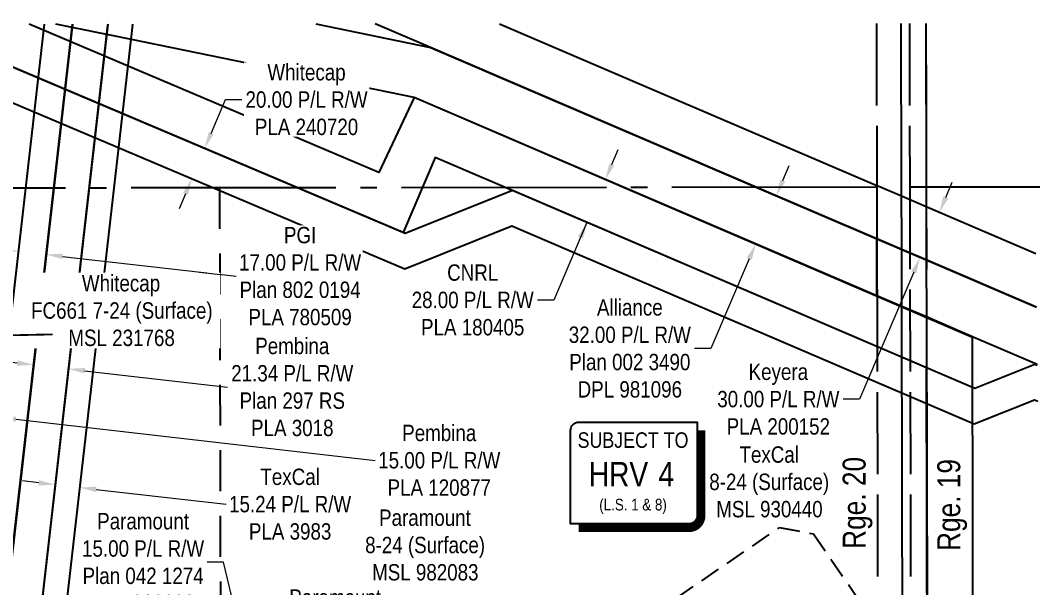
# Model space of a CAD drawing. Extents: x 507940 to 514253, y 6024270 to 6026836.
# Drawn here: x 509121 to 509745, y 6025308 to 6025654 of the extents above; entities that cross this region are included whole.
import ezdxf
from ezdxf.enums import TextEntityAlignment as Align

# ---------------------------------------------------------------- set-up
doc = ezdxf.new("R2010")
doc.units = 0
doc.header["$LTSCALE"] = 5
doc.header["$PDMODE"] = 3
doc.header["$PDSIZE"] = 5
for name, pattern in [('foc-ACCESSROAD', [3.75, 2.5, -1.25]), ('foc-LSD', [8, 5, -3]), ('foc-QUARTERLINE', [33, 25, -3, 2, -3]), ('foc-UNSURVEYED', [12.5, 10, -2.5])]:
    doc.linetypes.add(name, pattern=pattern)
doc.layers.get('Defpoints').update_dxf_attribs({"color": 9})
for name, color, linetype, lineweight in [('C-AR-T', 13, 'Continuous', 9), ('C-WS-T', 13, 'Continuous', 9), ('F-AR-T', 190, 'Continuous', 9), ('F-RW-T', 190, 'Continuous', 9)]:
    doc.layers.add(name, color=color, linetype=linetype, lineweight=lineweight)
for name, color, linetype in [('C-RW', 13, 'Continuous'), ('CG-NOTES', 7, 'Continuous'), ('CTW', 7, 'Continuous'), ('D-TXT', 6, 'Continuous'), ('F-RW', 190, 'Continuous'), ('F-WS', 190, 'foc-ACCESSROAD'), ('L-SECQ', 8, 'foc-QUARTERLINE'), ('L-SECTION-LSD', 7, 'foc-LSD'), ('L-USEC', 7, 'foc-UNSURVEYED')]:
    doc.layers.add(name, color=color, linetype=linetype)
doc.styles.add('80CG', font='ARIALN.TTF', dxfattribs={"height": 10})
doc.styles.add('80L', font='ARIALN.TTF', dxfattribs={"height": 10})
doc.styles.add('HRV', font='ARIALN.TTF', dxfattribs={"height": 3})
doc.dimstyles.new('Compass 5 000', dxfattribs={"dimscale": 5, "dimtxt": 9, "dimasz": 2, "dimexe": 0.2, "dimexo": 0.0625, "dimgap": 0.5, "dimtad": 0, "dimtih": 1, "dimtoh": 1, "dimzin": 0, "dimdsep": 46, "dimtxsty": '80CG', "dimcen": 0.1, "dimse1": 1, "dimse2": 1, "dimclrd": 256, "dimclrt": 256, "dimaunit": 1, "dimadec": 4, "dimazin": 0, "dimtfac": 0.06, "dimtofl": 0, "dimtmove": 0, "dimatfit": 1, "dimfxl": 0.2, "dimtolj": 1, "dimtzin": 0, "dimlwd": -1, "dimarcsym": 0})

# ---------------------------------------------------------------- blocks, each defined once
blk = doc.blocks.new('HRV')
blk.add_lwpolyline([(-35.14, 31.6), (37.21, 31.6), (37.21, -25.54, -0.414214), (32.21, -30.54), (-40.14, -30.54), (-40.14, 26.6, -0.414214)], format="xyb", close=True)
at = {"const_width": 5, "flags": 128}
blk.add_lwpolyline([(-35.14, -33.04), (32.21, -33.04, 0.414214), (39.71, -25.54), (39.71, 26.6)], format="xyb", dxfattribs=at)
at = {"style": '80L'}
blk.add_text('SUBJECT TO', height=9.5, dxfattribs=at).set_placement((-2.01, 13.06), align=Align.BOTTOM_CENTER)
blk.add_attdef('(N.W.1/4 00)', text='', height=7.12, dxfattribs=at).set_placement((-2.01, -24.45), align=Align.BOTTOM_CENTER)
at = {"layer": 'CTW', "color": 3, "style": 'HRV'}
blk.add_text('HRV', height=15, dxfattribs=at).set_placement((-10.88, -0.18), align=Align.MIDDLE_CENTER)
blk.add_attdef('0', text='', height=15, dxfattribs=at).set_placement((18.28, -0.18), align=Align.MIDDLE_CENTER)
blk = doc.blocks.new('*D482')
at = {"layer": 'C-AR-T', "transparency": 16777216}
for p, q in [((509237.09, 6025584.99), (509245.82, 6025605.6)), ((509245.82, 6025605.6), (509255.82, 6025605.6)), ((509221.5, 6025548.17), (509217.6, 6025538.96))]:
    blk.add_line(p, q, dxfattribs=at)
at = {"layer": 'C-AR-T', "linetype": 'Continuous', "transparency": 16777216}
for points in [[(509235.56, 6025585.64), (509238.63, 6025584.34), (509233.19, 6025575.78)], [(509219.96, 6025548.82), (509223.03, 6025547.52), (509225.4, 6025557.37)]]:
    blk.add_solid(points, dxfattribs=at)
at = {"layer": 'Defpoints', "color": 0, "linetype": 'Continuous', "transparency": 16777216}
for p in [(509217.55, 6025582.41), (509233.19, 6025575.78), (509209.75, 6025564)]:
    blk.add_point(p, dxfattribs=at)
at = {"layer": 'C-AR-T', "linetype": 'Continuous', "transparency": 16777216, "insert": (509295.36, 6025605.6), "char_height": 10, "attachment_point": 5, "style": '80CG', "bg_fill": 3, "box_fill_scale": 1.1, "bg_fill_color": 256, "bg_fill_true_color": 13158600, "bg_fill_transparency": 0}
blk.add_mtext('\\A1;Whitecap\\P20.00 P/L R/W\\PPLA 240720', dxfattribs=at)
blk = doc.blocks.new('*D495')
at = {"layer": 'Defpoints', "color": 0, "transparency": 16777216}
for p in [(509425.89, 6025274.78), (509428.85, 6025260.07), (509364.79, 6025247.17)]:
    blk.add_point(p, dxfattribs=at)
at = {"layer": 'F-AR-T', "transparency": 16777216}
for p, q in [((509357.15, 6025285.08), (509347.15, 6025285.08)), ((509359.85, 6025271.68), (509357.15, 6025285.08)), ((509366.76, 6025237.37), (509368.73, 6025227.57))]:
    blk.add_line(p, q, dxfattribs=at)
for points in [[(509361.48, 6025272.01), (509358.22, 6025271.35), (509361.82, 6025261.87)], [(509368.39, 6025237.7), (509365.13, 6025237.04), (509364.79, 6025247.17)]]:
    blk.add_solid(points, dxfattribs=at)
at = {"layer": 'F-AR-T', "transparency": 16777216, "insert": (509312.84, 6025285.08), "char_height": 10, "attachment_point": 5, "style": '80CG', "bg_fill": 3, "box_fill_scale": 1.1, "bg_fill_color": 256, "bg_fill_true_color": 13158600, "bg_fill_transparency": 0}
blk.add_mtext('\\A1;Paramount\\P15.00 A/R\\PLOC 981548', dxfattribs=at)
blk = doc.blocks.new('*D506')
at = {"layer": 'Defpoints', "color": 0, "transparency": 16777216}
for p in [(509554.37, 6025558.82), (509541.79, 6025529.46), (509569.41, 6025517.63)]:
    blk.add_point(p, dxfattribs=at)
at = {"layer": 'F-RW-T', "transparency": 16777216}
for p, q in [((509585.93, 6025556.18), (509589.86, 6025565.37)), ((509565.47, 6025508.44), (509542.06, 6025453.78)), ((509542.06, 6025453.78), (509532.06, 6025453.78))]:
    blk.add_line(p, q, dxfattribs=at)
for points in [[(509584.39, 6025556.84), (509587.46, 6025555.52), (509581.99, 6025546.99)], [(509563.94, 6025509.09), (509567, 6025507.78), (509569.41, 6025517.63)]]:
    blk.add_solid(points, dxfattribs=at)
at = {"layer": 'F-RW-T', "transparency": 16777216, "insert": (509492.59, 6025453.78), "char_height": 10, "attachment_point": 5, "style": '80CG'}
blk.add_mtext('\\A1;Alliance\\P32.00 P/L R/W\\PPlan 002 3490\\PDPL 981096', dxfattribs=at)
blk = doc.blocks.new('*D507')
at = {"layer": 'Defpoints', "color": 0, "transparency": 16777216}
for p in [(509628.08, 6025559.63), (509616.37, 6025532.28), (509669.72, 6025509.44)]:
    blk.add_point(p, dxfattribs=at)
at = {"layer": 'F-RW-T', "transparency": 16777216}
for p, q in [((509685.37, 6025545.98), (509689.3, 6025555.18)), ((509665.79, 6025500.25), (509632.65, 6025422.84)), ((509632.65, 6025422.84), (509622.65, 6025422.84))]:
    blk.add_line(p, q, dxfattribs=at)
for points in [[(509683.84, 6025546.64), (509686.9, 6025545.33), (509681.43, 6025536.79)], [(509664.26, 6025500.9), (509667.32, 6025499.59), (509669.72, 6025509.44)]]:
    blk.add_solid(points, dxfattribs=at)
at = {"layer": 'F-RW-T', "transparency": 16777216, "insert": (509583.19, 6025422.84), "char_height": 10, "attachment_point": 5, "style": '80CG'}
blk.add_mtext('\\A1;Keyera\\P30.00 P/L R/W\\PPLA 200152', dxfattribs=at)
blk = doc.blocks.new('*D508')
at = {"layer": 'Defpoints', "color": 0, "transparency": 16777216}
for p in [(509150.03, 6025441.36), (509126.79, 6025425.71), (509147.97, 6025423.29)]:
    blk.add_point(p, dxfattribs=at)
at = {"layer": 'F-RW-T', "transparency": 16777216}
for p, q in [((509118.92, 6025444.91), (509108.98, 6025446.05)), ((509159.97, 6025440.22), (509247.13, 6025430.26))]:
    blk.add_line(p, q, dxfattribs=at)
for points in [[(509119.1, 6025446.57), (509118.73, 6025443.26), (509128.85, 6025443.78)], [(509160.16, 6025441.88), (509159.78, 6025438.57), (509150.03, 6025441.36)]]:
    blk.add_solid(points, dxfattribs=at)
at = {"layer": 'F-RW-T', "transparency": 16777216, "insert": (509286.66, 6025430.26), "char_height": 10, "attachment_point": 5, "style": '80CG'}
blk.add_mtext('\\A1;Pembina\\P21.34 P/L R/W\\PPlan 297 RS\\PPLA 3018', dxfattribs=at)
blk = doc.blocks.new('*D437')
at = {"layer": 'Defpoints', "color": 0, "transparency": 16777216}
for p in [(509108.09, 6025411.71), (509087.43, 6025362.81), (509102.31, 6025361.11)]:
    blk.add_point(p, dxfattribs=at)
at = {"layer": 'F-RW-T', "transparency": 16777216}
for p, q in [((509083.27, 6025414.55), (509073.34, 6025415.68)), ((509118.03, 6025410.57), (509337.24, 6025385.53))]:
    blk.add_line(p, q, dxfattribs=at)
for points in [[(509083.46, 6025416.2), (509083.08, 6025412.89), (509093.21, 6025413.41)], [(509118.22, 6025412.23), (509117.84, 6025408.92), (509108.09, 6025411.71)]]:
    blk.add_solid(points, dxfattribs=at)
at = {"layer": 'F-RW-T', "transparency": 16777216, "insert": (509376.32, 6025385.53), "char_height": 10, "attachment_point": 5, "style": '80CG', "bg_fill": 3, "box_fill_scale": 1.1, "bg_fill_color": 256, "bg_fill_true_color": 13158600, "bg_fill_transparency": 0}
blk.add_mtext('\\A1;Pembina\\P15.00 P/L R/W\\PPLA 120877', dxfattribs=at)
blk = doc.blocks.new('*D447')
at = {"layer": 'Defpoints', "color": 0, "transparency": 16777216}
for p in [(509136.55, 6025511.12), (509110.77, 6025435.09), (509127.64, 6025433.16)]:
    blk.add_point(p, dxfattribs=at)
at = {"layer": 'F-RW-T', "transparency": 16777216}
for p, q in [((509109.74, 6025514.18), (509099.8, 6025515.32)), ((509146.48, 6025509.98), (509252.35, 6025497.89))]:
    blk.add_line(p, q, dxfattribs=at)
for points in [[(509109.93, 6025515.84), (509109.55, 6025512.53), (509119.67, 6025513.05)], [(509146.67, 6025511.64), (509146.29, 6025508.33), (509136.55, 6025511.12)]]:
    blk.add_solid(points, dxfattribs=at)
at = {"layer": 'F-RW-T', "transparency": 16777216, "insert": (509291.44, 6025497.89), "char_height": 10, "attachment_point": 5, "style": '80CG', "bg_fill": 3, "box_fill_scale": 1.1, "bg_fill_color": 256, "bg_fill_true_color": 13158600, "bg_fill_transparency": 0}
blk.add_mtext('\\A1;PGI\\P17.00 P/L R/W\\PPlan 802 0194\\PPLA 780509', dxfattribs=at)
blk = doc.blocks.new('*D474')
at = {"layer": 'Defpoints', "color": 0, "transparency": 16777216}
for p in [(509141.47, 6025366.42), (509156.59, 6025364.69), (509157.08, 6025368.96)]:
    blk.add_point(p, dxfattribs=at)
at = {"layer": 'F-RW-T', "transparency": 16777216}
for p, q in [((509132.02, 6025371.82), (509122.09, 6025372.96)), ((509167.02, 6025367.82), (509246.27, 6025358.77))]:
    blk.add_line(p, q, dxfattribs=at)
for points in [[(509132.21, 6025373.48), (509131.83, 6025370.17), (509141.96, 6025370.69)], [(509167.21, 6025369.48), (509166.83, 6025366.17), (509157.08, 6025368.96)]]:
    blk.add_solid(points, dxfattribs=at)
at = {"layer": 'F-RW-T', "transparency": 16777216, "insert": (509285.35, 6025358.77), "char_height": 10, "attachment_point": 5, "style": '80CG', "bg_fill": 3, "box_fill_scale": 1.1, "bg_fill_color": 256, "bg_fill_true_color": 13158600, "bg_fill_transparency": 0}
blk.add_mtext('\\A1;TexCal\\P15.24 P/L R/W\\PPLA 3983', dxfattribs=at)
blk = doc.blocks.new('*D475')
at = {"layer": 'Defpoints', "color": 0, "transparency": 16777216}
for p in [(509263.29, 6025246.74), (509169.98, 6025224.14), (509173.5, 6025209.58)]:
    blk.add_point(p, dxfattribs=at)
at = {"layer": 'F-RW-T', "transparency": 16777216}
for p, q in [((509244.73, 6025323.36), (509234.73, 6025323.36)), ((509260.94, 6025256.46), (509244.73, 6025323.36)), ((509269.17, 6025222.46), (509271.52, 6025212.74))]:
    blk.add_line(p, q, dxfattribs=at)
for points in [[(509262.55, 6025256.85), (509259.32, 6025256.07), (509263.29, 6025246.74)], [(509270.79, 6025222.85), (509267.55, 6025222.07), (509266.82, 6025232.18)]]:
    blk.add_solid(points, dxfattribs=at)
at = {"layer": 'F-RW-T', "transparency": 16777216, "insert": (509195.65, 6025323.36), "char_height": 10, "attachment_point": 5, "style": '80CG', "bg_fill": 3, "box_fill_scale": 1.1, "bg_fill_color": 256, "bg_fill_true_color": 13158600, "bg_fill_transparency": 0}
blk.add_mtext('\\A1;Paramount\\P15.00 P/L R/W\\PPlan 042 1274\\PPLA 982399', dxfattribs=at)

msp = doc.modelspace()

# ---------------------------------------------------------------- linework, layer by layer
at = {"layer": 'C-RW', "flags": 128}
for points in [[(509005.596, 6025651.456), (509093.346, 6025613.296), (509355.264, 6025502.378), (509420.689, 6025528.56), (509702.715, 6025407.747), (509739.465, 6025422.454), (509741.457, 6025421.601)], [(509741.189, 6025443.462), (509739.725, 6025444.089), (509702.975, 6025429.382), (509420.949, 6025550.195), (509355.48, 6025523.995), (509112.443, 6025626.917)]]:
    msp.add_lwpolyline(points, dxfattribs=at)
at = {"layer": 'F-RW', "flags": 128}
for points in [[(509011.609, 6024701.352), (509016.872, 6024747.418), (509034.125, 6024898.419), (509024.864, 6024950.94), (509043.155, 6025111.628), (509076.865, 6025138.382), (509135.503, 6025651.591)], [(509011.609, 6024701.352), (509016.872, 6024747.418), (509034.125, 6024898.419), (509024.864, 6024950.94), (509035.253, 6025042.209), (509072.634, 6025101.353), (509135.503, 6025651.591)], [(509152.598, 6025651.609), (509089.065, 6025095.565), (509051.686, 6025036.424), (509042.016, 6024951.465), (509051.277, 6024898.94), (509033.97, 6024747.464), (509028.701, 6024701.352)]]:
    msp.add_lwpolyline(points, dxfattribs=at)
at = {"layer": 'F-RW'}
for points in [[(509044.024, 6024701.352), (509085.315, 6025062.736), (509152.598, 6025651.609)], [(509174.056, 6025651.631), (509173.804, 6025649.426), (509065.48, 6024701.352)], [(509174.058, 6025651.631), (509106.514, 6025060.241), (509121.656, 6025058.496), (509188.929, 6025647.698), (509189.38, 6025651.647)], [(509744.928, 6024741.051), (509703.067, 6024741.528), (509703.052, 6024748.706), (509702.647, 6024940.693), (509702.63, 6024948.436), (509702.625, 6024950.978), (509702.598, 6024963.818), (509702.588, 6024968.438), (509702.577, 6024973.829), (509702.556, 6024983.823), (509701.549, 6025460.437), (509360.941, 6025606.896), (509339.501, 6025561.16), (509126.132, 6025651.582)], [(509301.1, 6025651.764), (509370.937, 6025637.351), (509568.74, 6025552.667), (509643.294, 6025520.753), (509643.368, 6025485.943), (509488.144, 6025552.443), (509360.941, 6025606.896), (509189.626, 6025642.129), (509174.542, 6025645.194), (509153.304, 6025649.43), (509142.445, 6025651.599)], [(509740.753, 6025478.968), (509673.464, 6025507.818), (509658.487, 6025514.239), (509643.294, 6025520.753), (509568.74, 6025552.667), (509370.937, 6025637.351), (509337.151, 6025651.801)], [(509413.095, 6025651.88), (509643.226, 6025553.131), (509644.406, 6025552.88), (509658.394, 6025546.882), (509673.395, 6025540.45), (509740.352, 6025511.741)], [(509660.175, 6024701.352), (509660.074, 6024749.174), (509659.668, 6024941.703), (509659.653, 6024949.2), (509659.646, 6024952.199), (509659.621, 6024964.199), (509659.61, 6024969.193), (509659.599, 6024974.187), (509659.578, 6024984.229), (509658.605, 6025472.991), (509658.586, 6025479.424), (509658.487, 6025514.239), (509658.377, 6025552.925), (509658.168, 6025652.135)], [(509673.159, 6025652.15), (509673.369, 6025552.972), (509673.464, 6025507.818), (509673.538, 6025473.02), (509674.57, 6024984.212), (509674.591, 6024974.224), (509674.601, 6024969.232), (509674.612, 6024964.236), (509674.637, 6024952.237), (509674.644, 6024949.238), (509674.659, 6024941.741), (509675.066, 6024749.222), (509675.167, 6024701.352)], [(509744.987, 6024713.064), (509675.14, 6024713.859), (509675.067, 6024748.647), (509674.662, 6024940.634), (509674.645, 6024948.377), (509674.64, 6024950.919), (509674.613, 6024963.759), (509674.603, 6024968.379), (509674.592, 6024973.769), (509674.571, 6024983.763), (509673.603, 6025441.964), (509373.885, 6025570.356), (509354.248, 6025524.516), (509094.463, 6025634.608)], [(509741.182, 6025444.017), (509703.552, 6025460.162), (509673.538, 6025473.02), (509658.587, 6025479.432), (509643.368, 6025485.943), (509643.294, 6025520.753), (509658.487, 6025514.239), (509673.464, 6025507.818), (509740.753, 6025478.969)]]:
    msp.add_lwpolyline(points, dxfattribs=at)
at = {"layer": 'F-RW-T'}
for p, q in [((509481.607, 6025566.079), (509485.542, 6025575.267)), ((509466.455, 6025530.701), (509446.181, 6025483.364)), ((509446.181, 6025483.364), (509436.187, 6025483.364))]:
    msp.add_line(p, q, dxfattribs=at)
for points in [[(509480.076, 6025566.735), (509483.138, 6025565.424), (509477.672, 6025556.892)], [(509460.99, 6025522.169), (509464.052, 6025520.858), (509466.456, 6025530.701)]]:
    msp.add_solid(points, dxfattribs=at)
at = {"layer": 'F-WS'}
msp.add_lwpolyline([(509625.949, 6025234.017), (509624.709, 6024984.296), (509624.659, 6024974.28), (509624.634, 6024969.207), (509622.182, 6024969.212), (509604.64, 6024969.254), (509604.666, 6024974.368), (509604.715, 6024984.356), (509605.887, 6025220.25), (509595.864, 6025213.373), (509570.574, 6025196.02), (509514.751, 6025277.375), (509505.528, 6025290.815), (509583.838, 6025344.547), (509604.685, 6025340.666), (509643.795, 6025283.671), (509652.762, 6025270.601), (509648.882, 6025249.752), (509643.874, 6025246.316), (509634.022, 6025239.556), (509625.949, 6025234.017)], close=True, dxfattribs=at)
at = {"layer": 'L-SECQ'}
for p, q in [((509643.275, 6025552.173), (508040.235, 6025550.507)), ((509742.779, 6025552.276), (509663.381, 6025552.194))]:
    msp.add_line(p, q, dxfattribs=at)
at = {"layer": 'L-SECTION-LSD', "flags": 128}
msp.add_lwpolyline([(509242.287, 6025551.703), (509243.908, 6024747.893)], dxfattribs=at)
at = {"layer": 'L-USEC'}
for p, q in [((509643.065, 6025652.067), (509643.275, 6025552.173)), ((509663.171, 6025652.087), (509663.381, 6025552.194)), ((509673.229, 6025652.098), (509673.439, 6025552.204)), ((509643.275, 6025552.173), (509644.967, 6024747.932)), ((509663.381, 6025552.194), (509665.073, 6024747.974)), ((509673.439, 6025552.204), (509675.131, 6024747.996))]:
    msp.add_line(p, q, dxfattribs=at)

# ---------------------------------------------------------------- block references
at = {"layer": 'CG-NOTES', "xscale": 0.9989303661822199, "yscale": 0.9989303661822199, "zscale": 0.9989303661822199}
msp.add_blockref('HRV', (509496.556, 6025377.266), dxfattribs=at).add_auto_attribs({'(N.W.1/4 00)': '(L.S. 1 & 8)', '0': '4'})

# ---------------------------------------------------------------- texts
at = {"layer": 'D-TXT', "color": 3, "char_height": 13.985, "attachment_point": 1, "rotation": 90, "style": '80L'}
for s, width, heights, insert in [('Rge. 20', 73.79473, [0], (509622.448, 6025331.524)), ('Rge. 19', 63.89527, [18.183], (509680.174, 6025330.264))]:
    msp.add_mtext_dynamic_manual_height_columns(s, width=width, gutter_width=47.525, heights=heights, dxfattribs=dict(at, insert=insert))
at = {"layer": 'F-RW-T', "insert": (509396.736, 6025483.364), "char_height": 9.99465, "attachment_point": 5, "style": '80CG'}
msp.add_mtext('\\A1;CNRL\\P28.00 P/L R/W\\PPLA 180405', dxfattribs=at)
at = {"layer": 'F-RW-T', "insert": (509523.847, 6025394.074), "char_height": 9.9893, "attachment_point": 1, "style": '80L'}
msp.add_mtext_dynamic_manual_height_columns('\\pi35.65942;TexCal \\P\\pi17.22077;8-24 (Surface)\\P\\pi21.48292;MSL 930440', width=106.44494, gutter_width=50.027, heights=[0], dxfattribs=at)

# ---------------------------------------------------------------- dimensions: what is measured, and where the dimension line sits
at = {"layer": 'F-RW-T'}
for base, p1, p2, angle, text, picture, middle in [((509569.411, 6025517.627), (509554.368, 6025558.821), (509541.79, 6025529.46), 246.809212, 'Alliance\\P32.00 P/L R/W\\PPlan 002 3490\\PDPL 981096', '*D506', (509492.594, 6025453.78)), ((509669.724, 6025509.439), (509628.083, 6025559.629), (509616.374, 6025532.277), 246.825406, 'Keyera\\P30.00 P/L R/W\\PPLA 200152', '*D507', (509583.189, 6025422.842))]:
    dim = msp.add_linear_dim(base=base, p1=p1, p2=p2, angle=angle, text=text, dimstyle='Compass 5 000', dxfattribs=at)
    dim.commit()
    dim.dimension.update_dxf_attribs({"geometry": picture, "text_midpoint": middle, "dimtype": 161})

# ---------------------------------------------------------------- next in the draw order: texts
at = {"layer": 'C-WS-T', "insert": (509122.548, 6025498.628), "char_height": 10, "attachment_point": 1, "style": '80L', "bg_fill": 3, "box_fill_scale": 1.15, "bg_fill_color": 256, "bg_fill_true_color": 256, "bg_fill_transparency": 0}
msp.add_mtext_dynamic_manual_height_columns('\\pi35.75166;Whitecap\\P\\pi4.74552;FC661 7-24 (Surface)\\P\\pi27.51496;MSL 231768', width=118.62473, gutter_width=50.027, heights=[0], dxfattribs=at)

# ---------------------------------------------------------------- next in the draw order: dimensions: what is measured, and where the dimension line sits
at = {"layer": 'C-AR-T', "linetype": 'Continuous'}
dim = msp.add_linear_dim(base=(509233.193, 6025575.781), p1=(509209.753, 6025564), p2=(509217.548, 6025582.406), angle=67.04808, text='Whitecap\\P20.00 P/L R/W\\PPLA 240720', dimstyle='Compass 5 000', override={"dimtfill": 1}, dxfattribs=at)
dim.commit()
dim.dimension.update_dxf_attribs({"geometry": '*D482', "text_midpoint": (509295.356, 6025605.599), "dimtype": 161})
at = {"layer": 'F-AR-T'}
dim = msp.add_linear_dim(base=(509364.785, 6025247.173), p1=(509425.888, 6025274.775), p2=(509428.848, 6025260.075), angle=281.386592, text='Paramount\\P15.00 A/R\\PLOC 981548', dimstyle='Compass 5 000', override={"dimtfill": 1}, dxfattribs=at)
dim.commit()
dim.dimension.update_dxf_attribs({"geometry": '*D495', "text_midpoint": (509312.837, 6025285.081), "dimtype": 161})

# ---------------------------------------------------------------- next in the draw order: dimensions: what is measured, and where the dimension line sits
at = {"layer": 'F-RW-T'}
dim = msp.add_linear_dim(base=(509150.03, 6025441.356), p1=(509126.786, 6025425.706), p2=(509147.966, 6025423.286), angle=353.481813, text='Pembina\\P21.34 P/L R/W\\PPlan 297 RS\\PPLA 3018', dimstyle='Compass 5 000', dxfattribs=at)
dim.commit()
dim.dimension.update_dxf_attribs({"geometry": '*D508', "text_midpoint": (509286.664, 6025430.262), "dimtype": 161})

# ---------------------------------------------------------------- next in the draw order: leaders
at = {"layer": 'C-WS-T', "path_type": 1}
msp.add_leader([(509061.352, 6025460.858), (509140.301, 6025462.506)], dimstyle='Compass 5 000', override={"dimgap": 0.5, "dimtad": 0}, dxfattribs=at)

# ---------------------------------------------------------------- next in the draw order: dimensions: what is measured, and where the dimension line sits
at = {"layer": 'F-RW-T'}
dim = msp.add_linear_dim(base=(509108.095, 6025411.71), p1=(509087.427, 6025362.814), p2=(509102.314, 6025361.113), angle=353.481813, text='Pembina\\P15.00 P/L R/W\\PPLA 120877', dimstyle='Compass 5 000', override={"dimtfill": 1}, dxfattribs=at)
dim.commit()
dim.dimension.update_dxf_attribs({"geometry": '*D437', "text_midpoint": (509376.324, 6025385.528), "dimtype": 161})

# ---------------------------------------------------------------- next in the draw order: texts
at = {"layer": 'F-RW-T', "insert": (509330.854, 6025355.553), "char_height": 9.9893, "attachment_point": 1, "style": '80L', "bg_fill": 3, "box_fill_scale": 1.15, "bg_fill_color": 256, "bg_fill_true_color": 256, "bg_fill_transparency": 0}
msp.add_mtext_dynamic_manual_height_columns('\\pi8.76163;Paramount \\P\\pi0.2714;8-24 (Surface)\\P\\pi4.51992;MSL 982083', width=72.54619, gutter_width=50.027, heights=[0], dxfattribs=at)

# ---------------------------------------------------------------- next in the draw order: dimensions: what is measured, and where the dimension line sits
at = {"layer": 'F-RW-T'}
for base, p1, p2, text, picture, middle in [((509136.546, 6025511.12), (509110.766, 6025435.089), (509127.638, 6025433.161), 'PGI\\P17.00 P/L R/W\\PPlan 802 0194\\PPLA 780509', '*D447', (509291.437, 6025497.888)), ((509157.081, 6025368.958), (509141.468, 6025366.417), (509156.593, 6025364.688), 'TexCal\\P15.24 P/L R/W\\PPLA 3983', '*D474', (509285.351, 6025358.768))]:
    dim = msp.add_linear_dim(base=base, p1=p1, p2=p2, angle=353.481813, text=text, dimstyle='Compass 5 000', override={"dimtfill": 1}, dxfattribs=at)
    dim.commit()
    dim.dimension.update_dxf_attribs({"geometry": picture, "text_midpoint": middle, "dimtype": 161})

# ---------------------------------------------------------------- next in the draw order: dimensions: what is measured, and where the dimension line sits
dim = msp.add_linear_dim(base=(509263.289, 6025246.742), p1=(509173.505, 6025209.581), p2=(509169.978, 6025224.144), angle=103.613977, text='Paramount\\P15.00 P/L R/W\\PPlan 042 1274\\PPLA 982399', dimstyle='Compass 5 000', override={"dimtfill": 1}, dxfattribs=at)
dim.commit()
dim.dimension.update_dxf_attribs({"geometry": '*D475', "text_midpoint": (509195.651, 6025323.359), "dimtype": 161})

doc.saveas('drawing.dxf')
